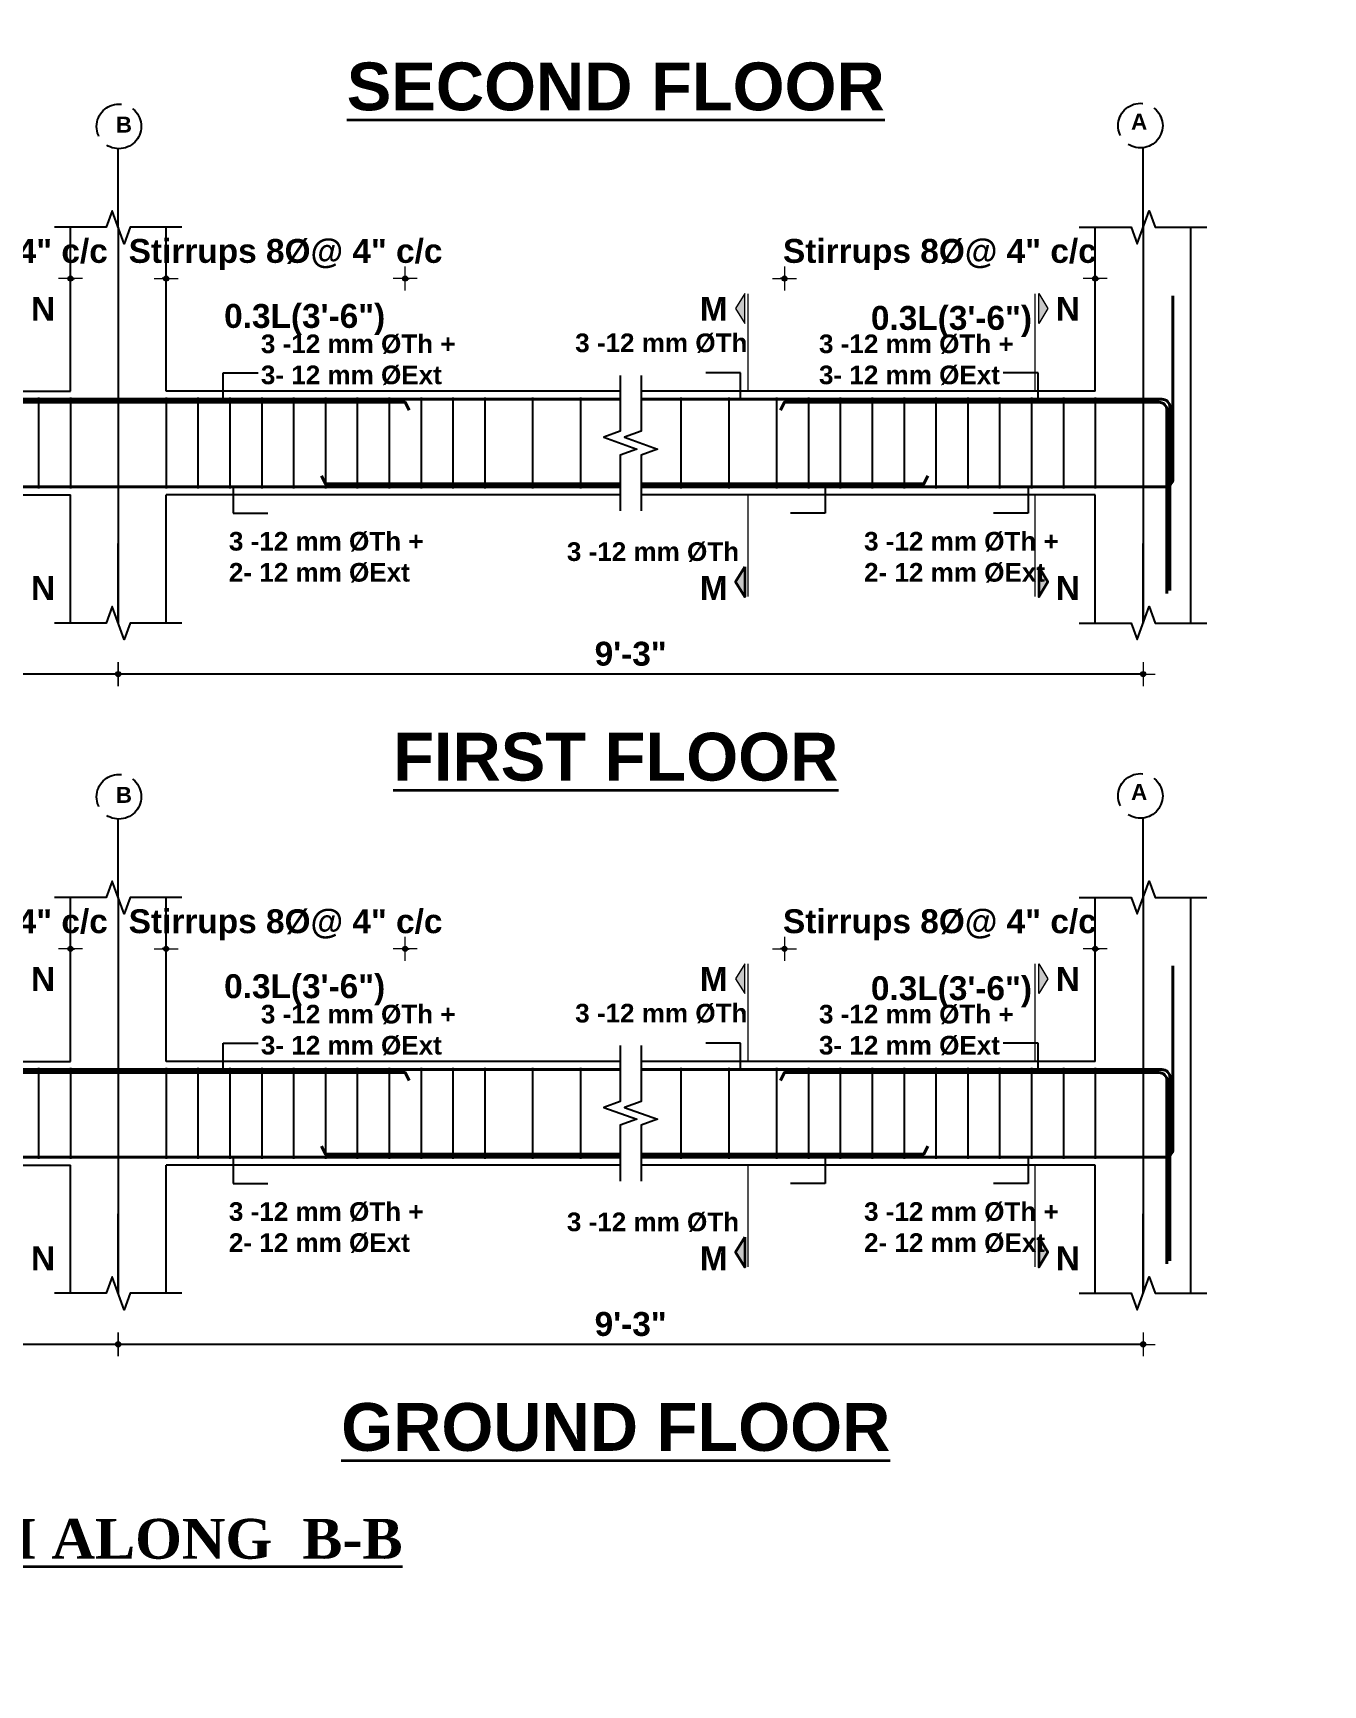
# Model space of a CAD drawing. Header units: inches. Extents: x -12071822 to 12321209, y -1222525 to 1319227.
# Drawn here: x 128994.4 to 129318.2, y 48407.2 to 48822 of the extents above; entities that cross this region are included whole.
import ezdxf
from ezdxf.enums import TextEntityAlignment as Align

# ---------------------------------------------------------------- set-up
doc = ezdxf.new("R2010")
doc.units = ezdxf.units.IN
doc.header["$MEASUREMENT"] = 0
doc.header["$PDMODE"] = 35
doc.linetypes.add('ACAD_ISO02W100', pattern=[15, 12, -3])
for name, color, linetype, lineweight in [('BAR', 5, 'Continuous', 40), ('Dimension', 130, 'Continuous', 9), ('Hatch', 9, 'Continuous', 9), ('HATCH1', 4, 'ACAD_ISO02W100', 13), ('TEXT', 255, 'Continuous', 35), ('Windows', 151, 'Continuous', 15)]:
    doc.layers.add(name, color=color, linetype=linetype, lineweight=lineweight)
doc.layers.add('STIRRUP', color=10, linetype='Continuous')
doc.styles.add('1.8 str', font='times.ttf', dxfattribs={"width": 0.8, "height": 6})
doc.styles.add('STYLE1', font='arialbd.ttf')
doc.dimstyles.new('1.4', dxfattribs={"dimscale": 0, "dimtxt": 6, "dimasz": 0.5, "dimexe": 2, "dimexo": 9, "dimgap": 2, "dimtad": 1, "dimdec": 0, "dimlfac": 0.5, "dimzin": 3, "dimdsep": 46, "dimlunit": 4, "dimtxsty": '1.8 str', "dimblk": 'DIM', "dimcen": 3, "dimdle": 3, "dimse1": 1, "dimse2": 1, "dimclrd": 256, "dimclre": 256, "dimclrt": 7, "dimadec": 1, "dimazin": 2, "dimtfac": 1, "dimtdec": 0, "dimtix": 1, "dimtofl": 0, "dimtmove": 2, "dimatfit": 3, "dimldrblk": 'ARROW', "dimfxl": 2, "dimfrac": 2, "dimtolj": 2, "dimtzin": 0, "dimarcsym": 0})

# ---------------------------------------------------------------- blocks, each defined once
blk = doc.blocks.new('DIM')
at = {"layer": 'Dimension'}
h = blk.add_hatch(color=256, dxfattribs=at)
h.paths.add_polyline_path([(0, 1.28), (0, 0), (1.28, 0, 0.414214)])
h.paths.add_polyline_path([(1.28, 0), (0, 0), (0, -1.28, 0.414214)])
h.paths.add_polyline_path([(0, 0), (-1.28, 0, 0.414214), (0, -1.28)])
h.paths.add_polyline_path([(0, 1.28, 0.414214), (-1.28, 0), (0, 0)])
for p, q in [((-6, 0), (6, 0)), ((0, 6), (0, -6))]:
    blk.add_line(p, q, dxfattribs=at)
blk.add_circle((0, 0), 1.28, dxfattribs=at)
blk = doc.blocks.new('*D3040')
at = {"layer": 'Defpoints', "color": 0, "ltscale": 10, "transparency": 16777216}
for p in [(128805.1, 48505.55), (129015.8, 48505.55), (128805.1, 48492.74)]:
    blk.add_point(p, dxfattribs=at)
at = {"layer": 'Dimension', "lineweight": -2, "ltscale": 10, "transparency": 16777216}
blk.add_line((129015.3, 48492.74), (128805.6, 48492.74), dxfattribs=at)
at = {"layer": 'Dimension', "lineweight": -2, "ltscale": 10, "transparency": 16777216, "xscale": 0.5, "yscale": 0.5, "zscale": 0.5, "rotation": 180}
blk.add_blockref('DIM', (128805.1, 48492.74), dxfattribs=at)
at = {"layer": 'Dimension', "lineweight": -2, "ltscale": 10, "transparency": 16777216, "xscale": 0.5, "yscale": 0.5, "zscale": 0.5}
blk.add_blockref('DIM', (129015.8, 48492.74), dxfattribs=at)
at = {"layer": 'Dimension', "color": 7, "ltscale": 10, "transparency": 16777216, "insert": (128910.45, 48497.75), "char_height": 6, "attachment_point": 5, "style": 'STYLE1'}
blk.add_mtext('\\A2;4\'-2"', dxfattribs=at)
blk = doc.blocks.new('ARROW')
at = {"layer": 'Hatch'}
h = blk.add_hatch(color=256, dxfattribs=at)
h.dxf.hatch_style = 1
h.paths.add_polyline_path([(12191115.76, -1270860.08), (12191485.38, -1270660.08), (12191115.76, -1270660.08)])
for p, q in [((12191115.76, -1270860.08), (12191115.76, -1270060.08)), ((12191015.76, -1270160.08), (12196382.95, -1270160.08)), ((12191485.38, -1270660.08), (12190746.15, -1270660.08)), ((12190746.15, -1270660.08), (12191115.76, -1270860.08)), ((12191485.38, -1270660.08), (12191115.76, -1270860.08))]:
    blk.add_line(p, q, dxfattribs=at)
blk = doc.blocks.new('*D3042')
at = {"layer": 'Defpoints', "color": 0, "ltscale": 10, "transparency": 16777216}
for p in [(129183.02, 48592.05), (129261.02, 48580.07), (129183.02, 48575.51)]:
    blk.add_point(p, dxfattribs=at)
at = {"layer": 'Dimension', "lineweight": -2, "ltscale": 10, "transparency": 16777216}
for p, q in [((129182.52, 48592.05), (129182.02, 48592.05)), ((129261.52, 48592.05), (129262.02, 48592.05))]:
    blk.add_line(p, q, dxfattribs=at)
at = {"layer": 'Dimension', "lineweight": -2, "ltscale": 10, "transparency": 16777216, "xscale": 0.5, "yscale": 0.5, "zscale": 0.5}
blk.add_blockref('DIM', (129183.02, 48592.05), dxfattribs=at)
at = {"layer": 'Dimension', "lineweight": -2, "ltscale": 10, "transparency": 16777216, "xscale": 0.5, "yscale": 0.5, "zscale": 0.5, "rotation": 180}
blk.add_blockref('DIM', (129261.02, 48592.05), dxfattribs=at)
at = {"layer": 'Dimension', "color": 7, "ltscale": 10, "transparency": 16777216, "insert": (129222.02, 48598.07), "char_height": 6, "attachment_point": 5, "style": 'STYLE1'}
blk.add_mtext('\\A2;Stirrups 8%%C@ 4" c/c', dxfattribs=at)
blk = doc.blocks.new('*D3043')
at = {"layer": 'Defpoints', "color": 0, "ltscale": 10, "transparency": 16777216}
for p in [(129015.8, 48505.55), (129273.02, 48505.55), (129015.8, 48492.74)]:
    blk.add_point(p, dxfattribs=at)
at = {"layer": 'Dimension', "lineweight": -2, "ltscale": 10, "transparency": 16777216}
blk.add_line((129272.52, 48492.74), (129016.3, 48492.74), dxfattribs=at)
at = {"layer": 'Dimension', "lineweight": -2, "ltscale": 10, "transparency": 16777216, "xscale": 0.5, "yscale": 0.5, "zscale": 0.5, "rotation": 180}
blk.add_blockref('DIM', (129015.8, 48492.74), dxfattribs=at)
at = {"layer": 'Dimension', "lineweight": -2, "ltscale": 10, "transparency": 16777216, "xscale": 0.5, "yscale": 0.5, "zscale": 0.5}
blk.add_blockref('DIM', (129273.02, 48492.74), dxfattribs=at)
at = {"layer": 'Dimension', "color": 7, "ltscale": 10, "transparency": 16777216, "insert": (129144.41, 48497.81), "char_height": 6, "attachment_point": 5, "style": 'STYLE1'}
blk.add_mtext('\\A2;9\'-3"', dxfattribs=at)
blk = doc.blocks.new('*D3045')
at = {"layer": 'Defpoints', "color": 0, "ltscale": 10, "transparency": 16777216}
for p in [(129003.8, 48592.05), (129003.8, 48578.51), (128943.8, 48560.99)]:
    blk.add_point(p, dxfattribs=at)
at = {"layer": 'Dimension', "lineweight": -2, "ltscale": 10, "transparency": 16777216}
for p, q in [((128943.3, 48592.05), (128942.8, 48592.05)), ((129004.3, 48592.05), (129004.8, 48592.05))]:
    blk.add_line(p, q, dxfattribs=at)
at = {"layer": 'Dimension', "lineweight": -2, "ltscale": 10, "transparency": 16777216, "xscale": 0.5, "yscale": 0.5, "zscale": 0.5}
blk.add_blockref('DIM', (128943.8, 48592.05), dxfattribs=at)
at = {"layer": 'Dimension', "lineweight": -2, "ltscale": 10, "transparency": 16777216, "xscale": 0.5, "yscale": 0.5, "zscale": 0.5, "rotation": 180}
blk.add_blockref('DIM', (129003.8, 48592.05), dxfattribs=at)
at = {"layer": 'Dimension', "color": 7, "ltscale": 10, "transparency": 16777216, "insert": (128973.8, 48598.07), "char_height": 6, "attachment_point": 5, "style": 'STYLE1'}
blk.add_mtext('\\A2;Stirrups 8%%C@ 4" c/c', dxfattribs=at)
blk = doc.blocks.new('*D3046')
at = {"layer": 'Defpoints', "color": 0, "ltscale": 10, "transparency": 16777216}
for p in [(129027.8, 48592.05), (129027.8, 48578.51), (129087.8, 48560.99)]:
    blk.add_point(p, dxfattribs=at)
at = {"layer": 'Dimension', "lineweight": -2, "ltscale": 10, "transparency": 16777216}
for p, q in [((129027.3, 48592.05), (129026.8, 48592.05)), ((129088.3, 48592.05), (129088.8, 48592.05))]:
    blk.add_line(p, q, dxfattribs=at)
at = {"layer": 'Dimension', "lineweight": -2, "ltscale": 10, "transparency": 16777216, "xscale": 0.5, "yscale": 0.5, "zscale": 0.5}
blk.add_blockref('DIM', (129027.8, 48592.05), dxfattribs=at)
at = {"layer": 'Dimension', "lineweight": -2, "ltscale": 10, "transparency": 16777216, "xscale": 0.5, "yscale": 0.5, "zscale": 0.5, "rotation": 180}
blk.add_blockref('DIM', (129087.8, 48592.05), dxfattribs=at)
at = {"layer": 'Dimension', "color": 7, "ltscale": 10, "transparency": 16777216, "insert": (129057.8, 48598.07), "char_height": 6, "attachment_point": 5, "style": 'STYLE1'}
blk.add_mtext('\\A2;Stirrups 8%%C@ 4" c/c', dxfattribs=at)
blk = doc.blocks.new('*D3051')
at = {"layer": 'Defpoints', "color": 0, "ltscale": 10, "transparency": 16777216}
for p in [(128805.1, 48673.84), (129015.8, 48673.84), (128805.1, 48661.03)]:
    blk.add_point(p, dxfattribs=at)
at = {"layer": 'Dimension', "lineweight": -2, "ltscale": 10, "transparency": 16777216}
blk.add_line((129015.3, 48661.03), (128805.6, 48661.03), dxfattribs=at)
at = {"layer": 'Dimension', "lineweight": -2, "ltscale": 10, "transparency": 16777216, "xscale": 0.5, "yscale": 0.5, "zscale": 0.5, "rotation": 180}
blk.add_blockref('DIM', (128805.1, 48661.03), dxfattribs=at)
at = {"layer": 'Dimension', "lineweight": -2, "ltscale": 10, "transparency": 16777216, "xscale": 0.5, "yscale": 0.5, "zscale": 0.5}
blk.add_blockref('DIM', (129015.8, 48661.03), dxfattribs=at)
at = {"layer": 'Dimension', "color": 7, "ltscale": 10, "transparency": 16777216, "insert": (128910.45, 48666.04), "char_height": 6, "attachment_point": 5, "style": 'STYLE1'}
blk.add_mtext('\\A2;4\'-2"', dxfattribs=at)
blk = doc.blocks.new('*D3053')
at = {"layer": 'Defpoints', "color": 0, "ltscale": 10, "transparency": 16777216}
for p in [(129183.02, 48760.34), (129261.02, 48748.36), (129183.02, 48743.8)]:
    blk.add_point(p, dxfattribs=at)
at = {"layer": 'Dimension', "lineweight": -2, "ltscale": 10, "transparency": 16777216}
for p, q in [((129182.52, 48760.34), (129182.02, 48760.34)), ((129261.52, 48760.34), (129262.02, 48760.34))]:
    blk.add_line(p, q, dxfattribs=at)
at = {"layer": 'Dimension', "lineweight": -2, "ltscale": 10, "transparency": 16777216, "xscale": 0.5, "yscale": 0.5, "zscale": 0.5}
blk.add_blockref('DIM', (129183.02, 48760.34), dxfattribs=at)
at = {"layer": 'Dimension', "lineweight": -2, "ltscale": 10, "transparency": 16777216, "xscale": 0.5, "yscale": 0.5, "zscale": 0.5, "rotation": 180}
blk.add_blockref('DIM', (129261.02, 48760.34), dxfattribs=at)
at = {"layer": 'Dimension', "color": 7, "ltscale": 10, "transparency": 16777216, "insert": (129222.02, 48766.37), "char_height": 6, "attachment_point": 5, "style": 'STYLE1'}
blk.add_mtext('\\A2;Stirrups 8%%C@ 4" c/c', dxfattribs=at)
blk = doc.blocks.new('*D3054')
at = {"layer": 'Defpoints', "color": 0, "ltscale": 10, "transparency": 16777216}
for p in [(129015.8, 48673.84), (129273.02, 48673.84), (129015.8, 48661.03)]:
    blk.add_point(p, dxfattribs=at)
at = {"layer": 'Dimension', "lineweight": -2, "ltscale": 10, "transparency": 16777216}
blk.add_line((129272.52, 48661.03), (129016.3, 48661.03), dxfattribs=at)
at = {"layer": 'Dimension', "lineweight": -2, "ltscale": 10, "transparency": 16777216, "xscale": 0.5, "yscale": 0.5, "zscale": 0.5, "rotation": 180}
blk.add_blockref('DIM', (129015.8, 48661.03), dxfattribs=at)
at = {"layer": 'Dimension', "lineweight": -2, "ltscale": 10, "transparency": 16777216, "xscale": 0.5, "yscale": 0.5, "zscale": 0.5}
blk.add_blockref('DIM', (129273.02, 48661.03), dxfattribs=at)
at = {"layer": 'Dimension', "color": 7, "ltscale": 10, "transparency": 16777216, "insert": (129144.41, 48666.1), "char_height": 6, "attachment_point": 5, "style": 'STYLE1'}
blk.add_mtext('\\A2;9\'-3"', dxfattribs=at)
blk = doc.blocks.new('*D3056')
at = {"layer": 'Defpoints', "color": 0, "ltscale": 10, "transparency": 16777216}
for p in [(129003.8, 48760.34), (129003.8, 48746.8), (128943.8, 48729.28)]:
    blk.add_point(p, dxfattribs=at)
at = {"layer": 'Dimension', "lineweight": -2, "ltscale": 10, "transparency": 16777216}
for p, q in [((128943.3, 48760.34), (128942.8, 48760.34)), ((129004.3, 48760.34), (129004.8, 48760.34))]:
    blk.add_line(p, q, dxfattribs=at)
at = {"layer": 'Dimension', "lineweight": -2, "ltscale": 10, "transparency": 16777216, "xscale": 0.5, "yscale": 0.5, "zscale": 0.5}
blk.add_blockref('DIM', (128943.8, 48760.34), dxfattribs=at)
at = {"layer": 'Dimension', "lineweight": -2, "ltscale": 10, "transparency": 16777216, "xscale": 0.5, "yscale": 0.5, "zscale": 0.5, "rotation": 180}
blk.add_blockref('DIM', (129003.8, 48760.34), dxfattribs=at)
at = {"layer": 'Dimension', "color": 7, "ltscale": 10, "transparency": 16777216, "insert": (128973.8, 48766.37), "char_height": 6, "attachment_point": 5, "style": 'STYLE1'}
blk.add_mtext('\\A2;Stirrups 8%%C@ 4" c/c', dxfattribs=at)
blk = doc.blocks.new('*D3057')
at = {"layer": 'Defpoints', "color": 0, "ltscale": 10, "transparency": 16777216}
for p in [(129027.8, 48760.34), (129027.8, 48746.8), (129087.8, 48729.28)]:
    blk.add_point(p, dxfattribs=at)
at = {"layer": 'Dimension', "lineweight": -2, "ltscale": 10, "transparency": 16777216}
for p, q in [((129027.3, 48760.34), (129026.8, 48760.34)), ((129088.3, 48760.34), (129088.8, 48760.34))]:
    blk.add_line(p, q, dxfattribs=at)
at = {"layer": 'Dimension', "lineweight": -2, "ltscale": 10, "transparency": 16777216, "xscale": 0.5, "yscale": 0.5, "zscale": 0.5}
blk.add_blockref('DIM', (129027.8, 48760.34), dxfattribs=at)
at = {"layer": 'Dimension', "lineweight": -2, "ltscale": 10, "transparency": 16777216, "xscale": 0.5, "yscale": 0.5, "zscale": 0.5, "rotation": 180}
blk.add_blockref('DIM', (129087.8, 48760.34), dxfattribs=at)
at = {"layer": 'Dimension', "color": 7, "ltscale": 10, "transparency": 16777216, "insert": (129057.8, 48766.37), "char_height": 6, "attachment_point": 5, "style": 'STYLE1'}
blk.add_mtext('\\A2;Stirrups 8%%C@ 4" c/c', dxfattribs=at)

msp = doc.modelspace()

# ---------------------------------------------------------------- hatches: boundary and pattern name
at = {"layer": 'TEXT', "ltscale": 10}
for points in [[(129173.03, 48756.58), (129173.03, 48749.08), (129170.72, 48752.83)], [(129246.82, 48756.58), (129246.82, 48749.08), (129249.13, 48752.83)], [(129173.03, 48680.44), (129173.03, 48687.94), (129170.72, 48684.19)], [(129246.82, 48680.44), (129246.82, 48687.94), (129249.13, 48684.19)], [(129173.03, 48588.29), (129173.03, 48580.79), (129170.72, 48584.54)], [(129246.82, 48588.29), (129246.82, 48580.79), (129249.13, 48584.54)], [(129173.03, 48512.15), (129173.03, 48519.65), (129170.72, 48515.9)], [(129246.82, 48512.15), (129246.82, 48519.65), (129249.13, 48515.9)]]:
    msp.add_hatch(color=256, dxfattribs=at).paths.add_polyline_path(points)

# ---------------------------------------------------------------- linework, layer by layer
for p, q in [((129015.8, 48773.2), (129015.8, 48793.15)), ((129273.02, 48773.2), (129273.02, 48793.15)), ((129015.8, 48773.2), (129015.8, 48673.84)), ((129273.02, 48773.2), (129273.02, 48673.84)), ((129015.8, 48673.84), (129015.8, 48693.8)), ((129273.02, 48673.84), (129273.02, 48693.8)), ((129015.8, 48604.91), (129015.8, 48624.86)), ((129273.02, 48604.91), (129273.02, 48624.86)), ((129015.8, 48604.91), (129015.8, 48505.55)), ((129273.02, 48604.91), (129273.02, 48505.55)), ((129015.8, 48505.55), (129015.8, 48525.5)), ((129273.02, 48505.55), (129273.02, 48525.5))]:
    msp.add_line(p, q)
at = {"ltscale": 10}
for p, q in [((129003.8, 48732.03), (129003.8, 48773.2)), ((129027.8, 48732.03), (129027.8, 48773.2)), ((129261.02, 48732.03), (129261.02, 48773.2)), ((129285.02, 48706.03), (129285.02, 48773.2)), ((128910.45, 48732.03), (129003.8, 48732.03)), ((129141.8, 48732.03), (129027.8, 48732.03)), ((129261.02, 48732.03), (129147.02, 48732.03)), ((128910.45, 48706.03), (129003.8, 48706.03)), ((129003.8, 48673.84), (129003.8, 48706.03)), ((129141.8, 48706.03), (129027.8, 48706.03)), ((129027.8, 48673.84), (129027.8, 48706.03)), ((129261.02, 48706.03), (129147.02, 48706.03)), ((129261.02, 48673.84), (129261.02, 48706.03)), ((129285.02, 48673.84), (129285.02, 48706.03)), ((129003.8, 48563.74), (129003.8, 48604.91)), ((129027.8, 48563.74), (129027.8, 48604.91)), ((129261.02, 48563.74), (129261.02, 48604.91)), ((129285.02, 48537.74), (129285.02, 48604.91)), ((128910.45, 48563.74), (129003.8, 48563.74)), ((129141.8, 48563.74), (129027.8, 48563.74)), ((129261.02, 48563.74), (129147.02, 48563.74)), ((128910.45, 48537.74), (129003.8, 48537.74)), ((129003.8, 48505.55), (129003.8, 48537.74)), ((129141.8, 48537.74), (129027.8, 48537.74)), ((129027.8, 48505.55), (129027.8, 48537.74)), ((129261.02, 48537.74), (129147.02, 48537.74)), ((129261.02, 48505.55), (129261.02, 48537.74)), ((129285.02, 48505.55), (129285.02, 48537.74))]:
    msp.add_line(p, q, dxfattribs=at)
at = {"linetype": 'Continuous', "ltscale": 10}
for points in [[(129031.8, 48773.2), (129018.8, 48773.2), (129017.3, 48769.08), (129014.3, 48777.32), (129012.8, 48773.2), (128999.8, 48773.2)], [(129257.02, 48773.2), (129270.02, 48773.2), (129271.52, 48769.08), (129274.52, 48777.32), (129276.02, 48773.2), (129289.02, 48773.2)], [(129141.8, 48736.03), (129141.8, 48722.03), (129137.68, 48720.53), (129145.92, 48717.53), (129141.8, 48716.03), (129141.8, 48702.03)], [(129147.02, 48736.03), (129147.02, 48722.03), (129142.9, 48720.53), (129151.14, 48717.53), (129147.02, 48716.03), (129147.02, 48702.03)], [(129031.8, 48673.84), (129018.8, 48673.84), (129017.3, 48669.72), (129014.3, 48677.96), (129012.8, 48673.84), (128999.8, 48673.84)], [(129257.02, 48673.84), (129270.02, 48673.84), (129271.52, 48669.72), (129274.52, 48677.96), (129276.02, 48673.84), (129289.02, 48673.84)], [(129031.8, 48604.91), (129018.8, 48604.91), (129017.3, 48600.79), (129014.3, 48609.03), (129012.8, 48604.91), (128999.8, 48604.91)], [(129257.02, 48604.91), (129270.02, 48604.91), (129271.52, 48600.79), (129274.52, 48609.03), (129276.02, 48604.91), (129289.02, 48604.91)], [(129141.8, 48567.74), (129141.8, 48553.74), (129137.68, 48552.24), (129145.92, 48549.24), (129141.8, 48547.74), (129141.8, 48533.74)], [(129147.02, 48567.74), (129147.02, 48553.74), (129142.9, 48552.24), (129151.14, 48549.24), (129147.02, 48547.74), (129147.02, 48533.74)], [(129031.8, 48505.55), (129018.8, 48505.55), (129017.3, 48501.43), (129014.3, 48509.67), (129012.8, 48505.55), (128999.8, 48505.55)], [(129257.02, 48505.55), (129270.02, 48505.55), (129271.52, 48501.43), (129274.52, 48509.67), (129276.02, 48505.55), (129289.02, 48505.55)]]:
    msp.add_lwpolyline(points, dxfattribs=at)
at = {"layer": 'BAR', "ltscale": 10}
for p, q in [((129015.8, 48730.03), (128910.45, 48730.03)), ((129015.8, 48730.03), (129141.8, 48730.03)), ((129015.8, 48708.03), (128910.45, 48708.03)), ((129015.8, 48708.03), (129141.8, 48708.03)), ((129015.8, 48561.74), (128910.45, 48561.74)), ((129015.8, 48561.74), (129141.8, 48561.74)), ((129015.8, 48539.74), (128910.45, 48539.74)), ((129015.8, 48539.74), (129141.8, 48539.74))]:
    msp.add_line(p, q, dxfattribs=at)
for points in [[(129261.02, 48708.03), (129278.5, 48708.03, 0.414214), (129280.52, 48710.05), (129280.52, 48756.03)], [(129279.77, 48682.03), (129279.77, 48728.02, 0.414214), (129277.75, 48730.03), (129261.02, 48730.03)], [(129279.02, 48681.28), (129279.02, 48727.27, 0.414214), (129277, 48729.28), (129261.02, 48729.28)], [(129261.02, 48539.74), (129278.5, 48539.74, 0.414214), (129280.52, 48541.76), (129280.52, 48587.74)], [(129279.77, 48513.74), (129279.77, 48559.73, 0.414214), (129277.75, 48561.74), (129261.02, 48561.74)], [(129279.02, 48512.99), (129279.02, 48558.98, 0.414214), (129277, 48560.99), (129261.02, 48560.99)]]:
    msp.add_lwpolyline(points, format="xyb", dxfattribs=at)
for points in [[(129273.02, 48730.03), (129147.02, 48730.03)], [(128942.76, 48727.28), (128943.8, 48729.28), (129015.8, 48729.28)], [(129088.85, 48727.28), (129087.8, 48729.28), (129015.8, 48729.28)], [(129273.02, 48729.28), (129183.02, 48729.28), (129182.06, 48727.28)], [(129066.85, 48710.78), (129067.8, 48708.78), (129141.8, 48708.78)], [(129218.97, 48710.78), (129218.02, 48708.78), (129147.02, 48708.78)], [(129147.02, 48708.03), (129273.02, 48708.03)], [(128942.76, 48558.99), (128943.8, 48560.99), (129015.8, 48560.99)], [(129088.85, 48558.99), (129087.8, 48560.99), (129015.8, 48560.99)], [(129273.02, 48561.74), (129147.02, 48561.74)], [(129273.02, 48560.99), (129183.02, 48560.99), (129182.06, 48558.99)], [(129066.85, 48542.49), (129067.8, 48540.49), (129141.8, 48540.49)], [(129218.97, 48542.49), (129218.02, 48540.49), (129147.02, 48540.49)], [(129147.02, 48539.74), (129273.02, 48539.74)]]:
    msp.add_lwpolyline(points, dxfattribs=at)
at = {"layer": 'Dimension', "ltscale": 10}
for p, q in [((129173.89, 48732.03), (129173.89, 48756.53)), ((129245.96, 48732.03), (129245.96, 48756.53)), ((129173.89, 48680.49), (129173.89, 48706.03)), ((129245.96, 48680.49), (129245.96, 48706.03)), ((129173.89, 48563.74), (129173.89, 48588.24)), ((129245.96, 48563.74), (129245.96, 48588.24)), ((129173.89, 48512.2), (129173.89, 48537.74)), ((129245.96, 48512.2), (129245.96, 48537.74))]:
    msp.add_line(p, q, dxfattribs=at)
for points in [[(129173.03, 48749.08), (129173.03, 48756.58), (129170.72, 48752.83), (129173.03, 48749.08)], [(129246.82, 48749.08), (129246.82, 48756.58), (129249.13, 48752.83), (129246.82, 48749.08)], [(129173.03, 48580.79), (129173.03, 48588.29), (129170.72, 48584.54), (129173.03, 48580.79)], [(129246.82, 48580.79), (129246.82, 48588.29), (129249.13, 48584.54), (129246.82, 48580.79)]]:
    msp.add_lwpolyline(points, dxfattribs=at)
at = {"layer": 'HATCH1', "lineweight": 25}
for centre in [(129015.97, 48798.53), (129272.34, 48798.73), (129015.97, 48630.23), (129272.34, 48630.43)]:
    msp.add_circle(centre, 5.6, dxfattribs=at)
at = {"layer": 'STIRRUP'}
for p, q in [((128995.8, 48730.43), (128995.8, 48707.63)), ((129003.8, 48730.43), (129003.8, 48707.63)), ((129027.8, 48730.43), (129027.8, 48707.63)), ((129035.8, 48730.43), (129035.8, 48707.63)), ((129043.8, 48730.43), (129043.8, 48707.63)), ((129051.8, 48730.43), (129051.8, 48707.63)), ((129059.8, 48730.43), (129059.8, 48707.63)), ((129067.8, 48730.43), (129067.8, 48707.63)), ((129075.8, 48730.43), (129075.8, 48707.63)), ((129083.8, 48730.43), (129083.8, 48707.63)), ((129091.8, 48730.43), (129091.8, 48707.63)), ((129099.8, 48730.43), (129099.8, 48707.63)), ((129107.8, 48730.43), (129107.8, 48707.63)), ((129119.8, 48730.43), (129119.8, 48707.63)), ((129131.8, 48730.43), (129131.8, 48707.63)), ((129157.02, 48730.43), (129157.02, 48707.63)), ((129169.02, 48730.43), (129169.02, 48707.63)), ((129181.02, 48730.43), (129181.02, 48707.63)), ((129189.02, 48730.43), (129189.02, 48707.63)), ((129197.02, 48730.43), (129197.02, 48707.63)), ((129205.02, 48730.43), (129205.02, 48707.63)), ((129213.02, 48730.43), (129213.02, 48707.63)), ((129221.02, 48730.43), (129221.02, 48707.63)), ((129229.02, 48730.43), (129229.02, 48707.63)), ((129237.02, 48730.43), (129237.02, 48707.63)), ((129245.02, 48730.43), (129245.02, 48707.63)), ((129253.02, 48730.43), (129253.02, 48707.63)), ((129261.02, 48730.43), (129261.02, 48707.63)), ((128995.8, 48562.14), (128995.8, 48539.34)), ((129003.8, 48562.14), (129003.8, 48539.34)), ((129027.8, 48562.14), (129027.8, 48539.34)), ((129035.8, 48562.14), (129035.8, 48539.34)), ((129043.8, 48562.14), (129043.8, 48539.34)), ((129051.8, 48562.14), (129051.8, 48539.34)), ((129059.8, 48562.14), (129059.8, 48539.34)), ((129067.8, 48562.14), (129067.8, 48539.34)), ((129075.8, 48562.14), (129075.8, 48539.34)), ((129083.8, 48562.14), (129083.8, 48539.34)), ((129091.8, 48562.14), (129091.8, 48539.34)), ((129099.8, 48562.14), (129099.8, 48539.34)), ((129107.8, 48562.14), (129107.8, 48539.34)), ((129119.8, 48562.14), (129119.8, 48539.34)), ((129131.8, 48562.14), (129131.8, 48539.34)), ((129157.02, 48562.14), (129157.02, 48539.34)), ((129169.02, 48562.14), (129169.02, 48539.34)), ((129181.02, 48562.14), (129181.02, 48539.34)), ((129189.02, 48562.14), (129189.02, 48539.34)), ((129197.02, 48562.14), (129197.02, 48539.34)), ((129205.02, 48562.14), (129205.02, 48539.34)), ((129213.02, 48562.14), (129213.02, 48539.34)), ((129221.02, 48562.14), (129221.02, 48539.34)), ((129229.02, 48562.14), (129229.02, 48539.34)), ((129237.02, 48562.14), (129237.02, 48539.34)), ((129245.02, 48562.14), (129245.02, 48539.34)), ((129253.02, 48562.14), (129253.02, 48539.34)), ((129261.02, 48562.14), (129261.02, 48539.34))]:
    msp.add_line(p, q, dxfattribs=at)
at = {"layer": 'TEXT', "ltscale": 10}
for points in [[(129173.03, 48687.94), (129173.03, 48680.44), (129170.72, 48684.19), (129173.03, 48687.94)], [(129246.82, 48687.94), (129246.82, 48680.44), (129249.13, 48684.19), (129246.82, 48687.94)], [(129173.03, 48519.65), (129173.03, 48512.15), (129170.72, 48515.9), (129173.03, 48519.65)], [(129246.82, 48519.65), (129246.82, 48512.15), (129249.13, 48515.9), (129246.82, 48519.65)]]:
    msp.add_lwpolyline(points, dxfattribs=at)
at = {"layer": 'Windows'}
msp.add_circle((127888.68, 49173.51), 6257.09, dxfattribs=at)

# ---------------------------------------------------------------- texts
at = {"layer": 'HATCH1', "lineweight": 25, "style": 'STYLE1'}
for s, p in [('B', (129015.2, 48796.98)), ('A', (129270.02, 48797.74)), ('B', (129015.2, 48628.69)), ('A', (129270.02, 48629.44))]:
    msp.add_text(s, height=4, dxfattribs=at).set_placement(p)
at = {"layer": 'TEXT', "style": 'STYLE1'}
for s, p in [('%%USECOND FLOOR', (129140.67, 48808.58)), ('%%UFIRST FLOOR', (129140.67, 48640.29)), ('%%UGROUND FLOOR', (129140.67, 48472))]:
    msp.add_text(s, height=12, dxfattribs=at).set_placement(p, align=Align.MIDDLE_CENTER)
at = {"layer": 'TEXT', "ltscale": 10, "style": 'STYLE1'}
for s, height, p in [('N', 6, (128993.9, 48749.74)), ('M', 6, (129161.76, 48749.74)), ('N', 6, (129251.12, 48749.74)), ('3 -12 mm %%CTh ', 4.68, (129130.48, 48741.86)), ('3 -12 mm %%CTh ', 4.68, (129128.4, 48689.44)), ('N', 6, (128993.9, 48679.62)), ('M', 6, (129161.76, 48679.62)), ('N', 6, (129251.12, 48679.62)), ('N', 6, (128993.9, 48581.45)), ('M', 6, (129161.76, 48581.45)), ('N', 6, (129251.12, 48581.45)), ('3 -12 mm %%CTh ', 4.68, (129130.48, 48573.56)), ('3 -12 mm %%CTh ', 4.68, (129128.4, 48521.15)), ('N', 6, (128993.9, 48511.33)), ('M', 6, (129161.76, 48511.33)), ('N', 6, (129251.12, 48511.33))]:
    msp.add_text(s, height=height, dxfattribs=at).set_placement(p)
at = {"layer": 'TEXT', "style": 'STYLE1'}
for p in [(129042.37, 48747.95), (129204.71, 48747.46), (129042.37, 48579.66), (129204.71, 48579.16)]:
    msp.add_text('0.3L(3\'-6")', height=6, dxfattribs=at).set_placement(p)
at = {"layer": 'TEXT', "ltscale": 10, "char_height": 4.68, "attachment_point": 1, "style": 'STYLE1'}
for s, width, insert in [('3 -12 mm %%CTh + 3- 12 mm %%CExt', 53.0695, (129051.6, 48746.29)), ('3 -12 mm %%CTh + 3- 12 mm %%CExt', 51.4226, (129191.68, 48746.29)), ('3 -12 mm %%CTh + 2- 12 mm %%CExt', 53.0695, (129043.57, 48696.72)), ('3 -12 mm %%CTh + 2- 12 mm %%CExt', 52.0465, (129202.99, 48696.72)), ('3 -12 mm %%CTh + 3- 12 mm %%CExt', 53.0695, (129051.6, 48577.99)), ('3 -12 mm %%CTh + 3- 12 mm %%CExt', 51.4226, (129191.68, 48577.99)), ('3 -12 mm %%CTh + 2- 12 mm %%CExt', 53.0695, (129043.57, 48528.43)), ('3 -12 mm %%CTh + 2- 12 mm %%CExt', 52.0465, (129202.99, 48528.43))]:
    msp.add_mtext_dynamic_manual_height_columns(s, width=width, gutter_width=1, heights=[0], dxfattribs=dict(at, insert=insert))
at = {"layer": 'TEXT', "insert": (129087.18, 48448.93), "char_height": 10, "width": 450.6233, "attachment_point": 3, "style": 'STYLE1'}
msp.add_mtext('{\\fTimes New Roman|b1|i0|c0|p18;\\LLONGITUDINAL SECTION OF BEAM ALONG  B-B}', dxfattribs=at)

# ---------------------------------------------------------------- dimensions: what is measured, and where the dimension line sits
at = {"layer": 'Dimension', "ltscale": 10}
for base, p1, p2, picture, middle in [((129003.8, 48760.34), (128943.8, 48729.28), (129003.8, 48746.8), '*D3056', (128973.8, 48766.37)), ((129003.8, 48592.05), (128943.8, 48560.99), (129003.8, 48578.51), '*D3045', (128973.8, 48598.07))]:
    dim = msp.add_linear_dim(base=base, p1=p1, p2=p2, text='Stirrups 8%%C@ 4" c/c', dimstyle='1.4', override={"dimscale": 1, "dimtxsty": 'STYLE1'}, dxfattribs=at)
    dim.commit()
    dim.dimension.update_dxf_attribs({"geometry": picture, "text_midpoint": middle})
for base, p1, p2, text, picture, middle in [((129027.8, 48760.34), (129087.8, 48729.28), (129027.8, 48746.8), 'Stirrups 8%%C@ 4" c/c', '*D3057', (129057.8, 48766.37)), ((129183.02, 48760.34), (129261.02, 48748.36), (129183.02, 48743.8), 'Stirrups 8%%C@ 4" c/c', '*D3053', (129222.02, 48766.37)), ((128805.1, 48661.03), (129015.8, 48673.84), (128805.1, 48673.84), '4\'-2"', '*D3051', (128910.45, 48666.04)), ((129015.8, 48661.03), (129273.02, 48673.84), (129015.8, 48673.84), '9\'-3"', '*D3054', (129144.41, 48666.1)), ((129027.8, 48592.05), (129087.8, 48560.99), (129027.8, 48578.51), 'Stirrups 8%%C@ 4" c/c', '*D3046', (129057.8, 48598.07)), ((129183.02, 48592.05), (129261.02, 48580.07), (129183.02, 48575.51), 'Stirrups 8%%C@ 4" c/c', '*D3042', (129222.02, 48598.07)), ((128805.1, 48492.74), (129015.8, 48505.55), (128805.1, 48505.55), '4\'-2"', '*D3040', (128910.45, 48497.75)), ((129015.8, 48492.74), (129273.02, 48505.55), (129015.8, 48505.55), '9\'-3"', '*D3043', (129144.41, 48497.81))]:
    dim = msp.add_linear_dim(base=base, p1=p1, p2=p2, angle=180, text=text, dimstyle='1.4', override={"dimscale": 1, "dimtxsty": 'STYLE1'}, dxfattribs=at)
    dim.commit()
    dim.dimension.update_dxf_attribs({"geometry": picture, "text_midpoint": middle})

# ---------------------------------------------------------------- leaders
for points in [[(129042.16, 48730.43), (129042.16, 48736.64), (129050.88, 48736.64)], [(129171.98, 48730.43), (129171.98, 48736.64), (129163.26, 48736.64)], [(129246.66, 48730.43), (129246.66, 48736.64), (129237.94, 48736.64)], [(129044.64, 48707.63), (129044.64, 48701.43), (129053.36, 48701.43)], [(129193.26, 48707.63), (129193.26, 48701.43), (129184.54, 48701.43)], [(129244.18, 48707.63), (129244.18, 48701.43), (129235.46, 48701.43)], [(129042.16, 48562.14), (129042.16, 48568.35), (129050.88, 48568.35)], [(129171.98, 48562.14), (129171.98, 48568.35), (129163.26, 48568.35)], [(129246.66, 48562.14), (129246.66, 48568.35), (129237.94, 48568.35)], [(129044.64, 48539.34), (129044.64, 48533.13), (129053.36, 48533.13)], [(129193.26, 48539.34), (129193.26, 48533.13), (129184.54, 48533.13)], [(129244.18, 48539.34), (129244.18, 48533.13), (129235.46, 48533.13)]]:
    msp.add_leader(points, dimstyle='1.4', override={"dimscale": 1, "dimtxsty": 'STYLE1'}, dxfattribs=at)

doc.saveas('drawing.dxf')
